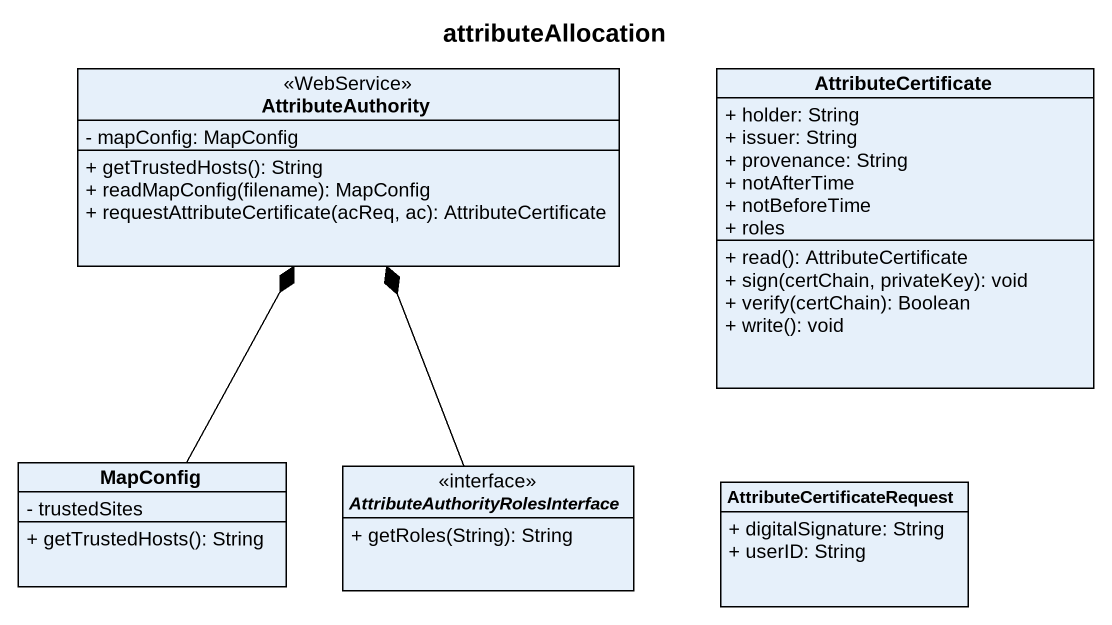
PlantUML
@startuml
title attributeAllocation
hide circle
hide empty members
skinparam classAttributeIconSize 0
class AttributeAuthority <<WebService>> {
  - mapConfig: MapConfig
  + getTrustedHosts(): String
  + readMapConfig(filename): MapConfig
  + requestAttributeCertificate(acReq, ac): AttributeCertificate
}
class AttributeCertificate {
  + holder: String
  + issuer: String
  + provenance: String
  + notAfterTime
  + notBeforeTime
  + roles
  + read(): AttributeCertificate
  + sign(certChain, privateKey): void
  + verify(certChain): Boolean
  + write(): void
}
class MapConfig {
  - trustedSites
  + getTrustedHosts(): String
}
abstract class "AttributeAuthorityRolesInterface" as AttributeAuthorityRolesInter <<interface>> {
  + getRoles(String): String
}
class AttributeCertificateRequest {
  + digitalSignature: String
  + userID: String
}
MapConfig -up-* AttributeAuthority
AttributeAuthorityRolesInter -up-* AttributeAuthority
@enduml
